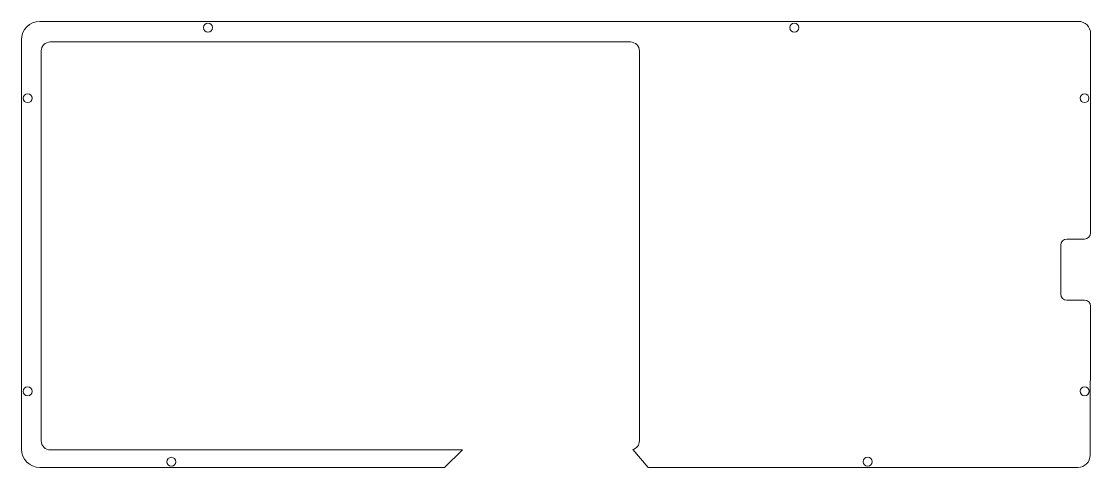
# Model space of a CAD drawing. Header units: millimetres. Extents: x -23 to 239, y 85 to 195.
import ezdxf

# ---------------------------------------------------------------- set-up
doc = ezdxf.new("R2010")
doc.units = ezdxf.units.MM
doc.header["$MEASUREMENT"] = 0
doc.layers.add('0 (2)', color=7, linetype='Continuous', lineweight=0)

msp = doc.modelspace()

# ---------------------------------------------------------------- linework, layer by layer
at = {"layer": '0 (2)', "color": 18, "lineweight": 9, "true_color": 0x000000}
msp.add_lwpolyline([(126.3, 89.34)], dxfattribs=at)
for centre in [(22.52, 193.05), (166.51, 193.05), (-21.73, 175.73), (237.79, 175.73), (-21.76, 103.71), (237.82, 103.75), (13.55, 86.42), (184.55, 86.44)]:
    msp.add_circle(centre, 1.1, dxfattribs=at)
msp.add_open_spline([(239.29, 191.59), (239.29, 191.59), (239.29, 142.63), (239.29, 142.63), (239.29, 141.8), (238.62, 141.12), (237.79, 141.12), (237.79, 141.12), (233.44, 141.12), (233.44, 141.12), (232.61, 141.12), (231.94, 140.45), (231.94, 139.62), (231.94, 139.62), (231.94, 127.63), (231.94, 127.63), (231.94, 126.8), (232.61, 126.12), (233.44, 126.12), (233.44, 126.12), (237.78, 126.12), (237.78, 126.12), (238.61, 126.12), (239.29, 125.45), (239.29, 124.62), (239.29, 124.62), (239.19, 88.04), (239.19, 88.04), (239.19, 88.04), (239.19, 88.04), (239.19, 88.04), (239.19, 86.38), (237.85, 85.04), (236.19, 85.04), (236.19, 85.04), (236.18, 85.04), (236.18, 85.04), (236.18, 85.04), (130.65, 85.04), (130.65, 85.04), (130.65, 85.04), (126.9, 89.43), (126.9, 89.43), (127.82, 89.69), (128.49, 90.54), (128.49, 91.54), (128.49, 91.54), (128.49, 187.33), (128.49, 187.33), (128.49, 188.55), (127.51, 189.53), (126.3, 189.53), (126.3, 189.53), (-16.21, 189.53), (-16.21, 189.53), (-17.43, 189.53), (-18.41, 188.55), (-18.41, 187.33), (-18.41, 187.33), (-18.41, 91.54), (-18.41, 91.54), (-18.41, 90.33), (-17.43, 89.34), (-16.21, 89.34), (-16.21, 89.34), (85, 89.34), (85, 89.34), (85, 89.34), (80.65, 84.99), (80.65, 84.99), (80.65, 84.99), (-18.79, 85.04), (-18.79, 85.04), (-21.27, 85.04), (-23.29, 87.06), (-23.29, 89.54), (-23.29, 89.54), (-23.29, 190.09), (-23.29, 190.09), (-23.29, 192.57), (-21.27, 194.59), (-18.79, 194.59), (-18.79, 194.59), (236.29, 194.59), (236.29, 194.59), (237.95, 194.59), (239.29, 193.25), (239.29, 191.59)], degree=3, knots=[0, 0, 0, 0, 1, 1, 1, 2, 2, 2, 3, 3, 3, 4, 4, 4, 5, 5, 5, 6, 6, 6, 7, 7, 7, 8, 8, 8, 9, 9, 9, 10, 10, 10, 11, 11, 11, 12, 12, 12, 13, 13, 13, 14, 14, 14, 15, 15, 15, 16, 16, 16, 17, 17, 17, 18, 18, 18, 19, 19, 19, 20, 20, 20, 21, 21, 21, 22, 22, 22, 23, 23, 23, 24, 24, 24, 25, 25, 25, 26, 26, 26, 27, 27, 27, 28, 28, 28, 29, 29, 29, 29], dxfattribs=at)

doc.saveas('drawing.dxf')
